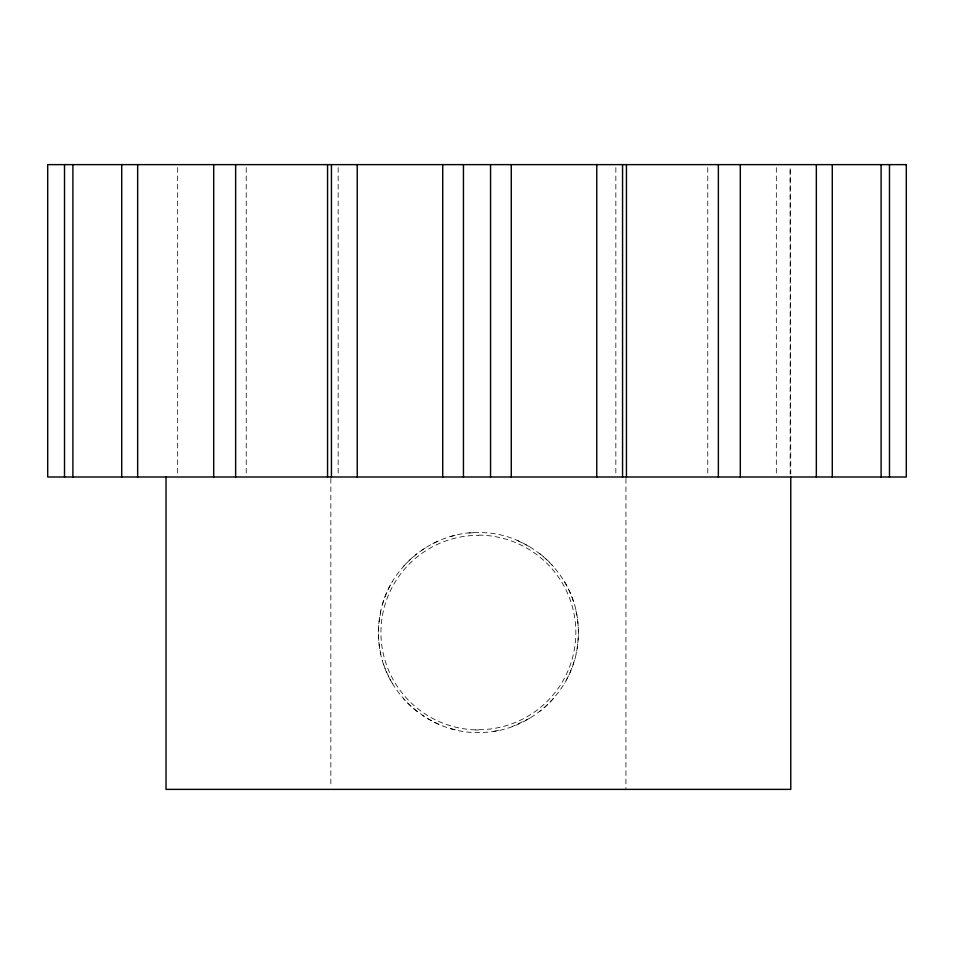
<?xml version="1.0" encoding="UTF-8"?>
<svg xmlns="http://www.w3.org/2000/svg" width="954" height="954" viewBox="0 0 954 954"><rect width="100%" height="100%" fill="white"/><g stroke="black" fill="none" stroke-linecap="round" stroke-linejoin="round"><path stroke-width="0.72" stroke-dasharray="4.77 3.58" d="M380.825 610.834L378.869 623.236A73.78 54.342 -90 0 0 378.893 642.054C382.637 693.057 430.588 735.248 481.663 732.433C530.531 731.813 574.356 690.577 577.921 641.815A72.265 52.124 -90 0 0 577.909 623.01C574.213 574.248 530.305 533.119 481.424 532.618C434.821 530.376 390.138 565.138 380.825 610.834A94.267 88.698 -90 0 0 380.873 654.456M421.298 550.518L427.416 546.547M529.935 718.159L512.191 726.602M432.913 543.518L439.245 540.572M450.395 536.577L456.942 534.92M493.922 731.265L500.325 730.06M468.879 533.024L475.402 532.618M475.33 729.941L478.395 729.989M450.622 728.558L456.942 730.156M517.545 540.572L529.935 546.904M790.771 474.031L790.162 167.606L790.162 474.031M776.329 167.606L776.329 474.031M707.773 167.606L707.773 474.031M625.943 478.491L625.943 789.375M615.843 167.606L615.843 474.031M338.157 167.606L338.157 474.031M330.847 478.491L330.847 786.394M246.227 167.606L246.227 474.031M177.671 167.606L177.671 474.031M438.804 724.313A101.637 100.385 -90 0 1 422.312 715.273M539.57 553.475A101.47 99.025 -90 0 1 553.296 566.33M564.374 581.546A97.952 94.064 -90 0 1 574.356 604.526M574.427 660.299A97.928 94.041 -90 0 1 564.494 683.314M575.93 610.608A94.267 88.698 -90 0 1 575.977 654.217M382.375 604.753A97.928 94.041 -90 0 1 392.297 581.749M392.428 683.517A97.952 94.064 90 0 1 382.435 660.538M403.339 566.509A101.458 99.013 90 0 1 417.041 553.618M417.232 711.589A101.47 99.025 -90 0 1 403.494 698.722M553.463 698.543A101.458 99.013 -90 0 1 539.761 711.445M478.395 535.111A97.749 97.296 8.8 0 1 575.858 632.562A97.749 97.296 8.8 0 1 478.395 729.727M475.33 729.882A97.749 97.296 8.8 0 1 380.944 630.976A97.749 97.296 8.8 0 1 478.395 535.325"/><path stroke-width="1.43" d="M889.486 164.625L889.486 477M881.102 164.625L881.102 477M832.282 164.625L832.282 477M816.338 164.625L816.338 477M790.771 477L790.771 789.375L166.02 789.375L166.02 477M740.304 164.625L740.304 477M718.362 164.625L718.362 477M626.444 164.625L626.444 477M622.557 164.625L622.557 477M596.763 164.625L596.763 477M511.272 164.625L511.272 477M490.559 164.625L490.559 477M463.441 164.625L463.441 477M442.728 164.625L442.728 477M357.237 164.625L357.237 477M331.443 164.625L331.443 477M327.556 164.625L327.556 477M235.638 164.625L235.638 477M213.696 164.625L213.696 477M137.662 164.625L137.662 477M121.718 164.625L121.718 477M72.898 164.625L72.898 477M64.514 164.625L64.514 477M906.3 164.625L47.7 164.625L47.7 477L906.3 477L906.3 164.625"/></g></svg>
